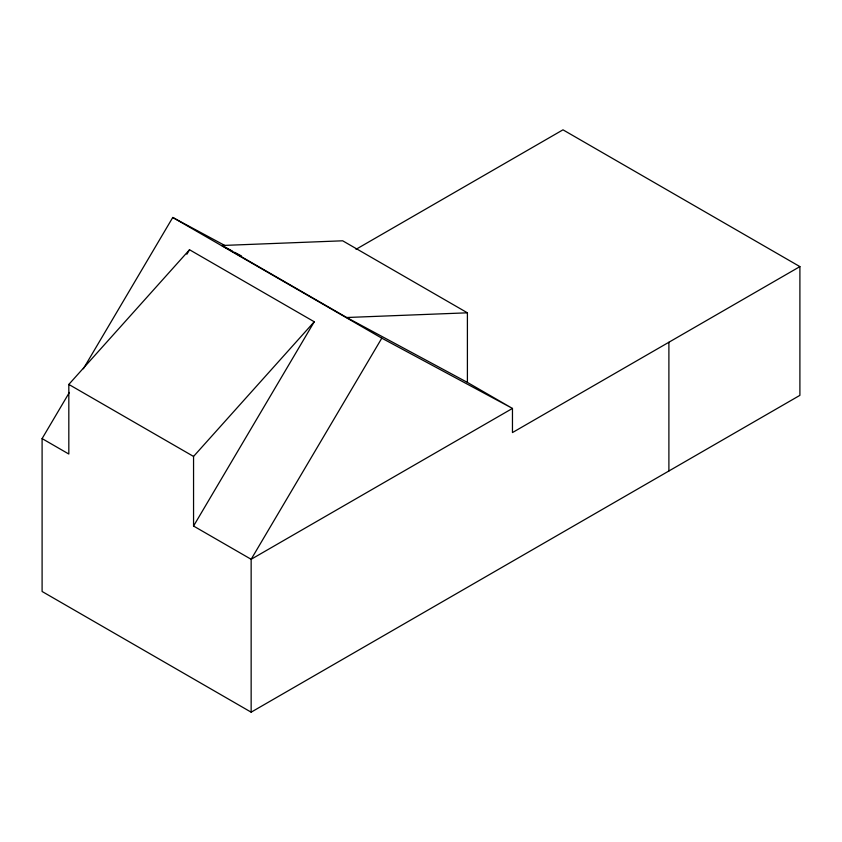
<?xml version="1.0" encoding="UTF-8"?>
<svg xmlns="http://www.w3.org/2000/svg" width="842" height="842" viewBox="0 0 842 842"><rect width="100%" height="100%" fill="white"/><g stroke="black" fill="none" stroke-linecap="round" stroke-linejoin="round"><path stroke-width="1.26" d="M356.019 249.316L562.982 129.826L799.9 266.609L799.9 395.351L251.148 712.174L42.1 591.484L42.1 438.598L69.391 392.414M83.369 368.764L172.757 217.478L224.509 245.306M186.861 254.263L189.524 249.748L314.255 321.77L193.555 526.039L251.148 559.288L512.462 408.423L512.462 432.567L799.9 266.609M467.405 382.415L467.405 312.814L342.673 240.801L221.972 245.496L346.704 317.508L467.405 382.415L512.462 408.423L381.805 338.168L251.148 559.288L251.148 712.174M42.1 438.598L68.823 454.027L68.823 384.426L189.524 249.748M193.555 526.039L193.555 456.438L314.255 321.77M346.704 317.508L467.405 312.814M221.972 245.496L232.318 251.063M234.623 252.295L241.517 256.01M172.757 217.478L381.805 338.168M68.823 384.426L193.555 456.438M668.895 342.252L668.895 470.983"/></g></svg>
